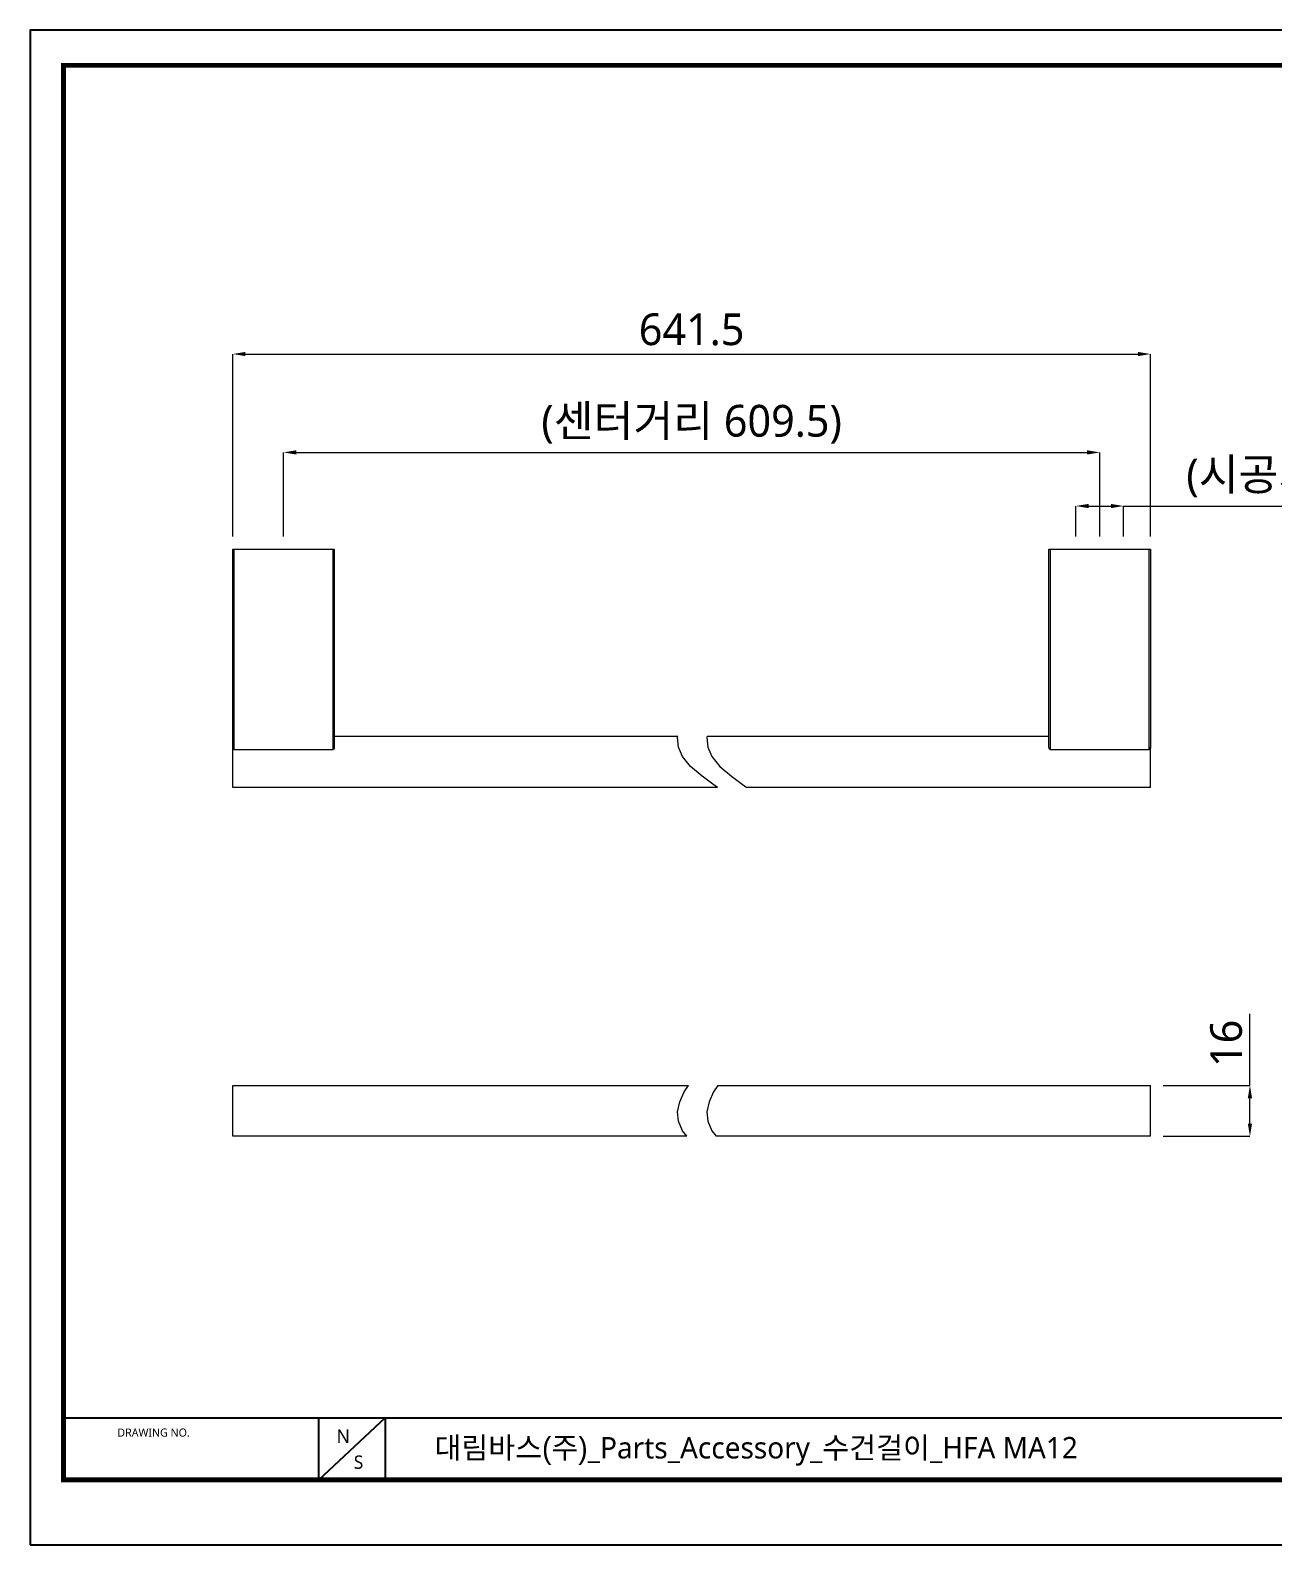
# Model space of a CAD drawing. Extents: x 16296680691 to 16296681342, y -37409619054 to -37409618577.
# Drawn here: x 16296680690.9 to 16296681082.4, y -37409619054.2 to -37409618577.2 of the extents above; entities that cross this region are included whole.
import ezdxf

# ---------------------------------------------------------------- set-up
doc = ezdxf.new("R2010")
doc.units = 0
doc.header["$LTSCALE"] = 10
doc.header["$MEASUREMENT"] = 0
doc.header["$PDMODE"] = 3
doc.header["$PDSIZE"] = -10
doc.layers.get('0').update_dxf_attribs({"linetype": 'CONTINUOUS'})
doc.layers.get('DEFPOINTS').update_dxf_attribs({"linetype": 'CONTINUOUS'})
doc.layers.add('02___PRT_ALL_AXES', color=7, linetype='CONTINUOUS')
doc.layers.add('06___PRT_ALL_SURFS', color=7, linetype='CONTINUOUS')
doc.styles.add('Daelim Dimension', font='NanumGothic.ttf')
doc.dimstyles.new('DEFAULT', dxfattribs={"dimscale": 2, "dimtxt": 2, "dimasz": 2, "dimexe": 0, "dimexo": 2, "dimgap": 1, "dimtad": 1, "dimdec": 1, "dimzin": 9, "dimdsep": 46, "dimtxsty": 'Daelim Dimension', "dimcen": 0.5, "dimclrd": 252, "dimclre": 252, "dimclrt": 3, "dimadec": 1, "dimazin": 0, "dimtfac": 1, "dimtdec": 1, "dimtix": 1, "dimtmove": 0, "dimatfit": 3, "dimfxl": 0, "dimtolj": 1, "dimtzin": 1, "dimlwd": 9, "dimlwe": 9, "dimarcsym": 0})

# ---------------------------------------------------------------- blocks, each defined once
blk = doc.blocks.new('*D0')
at = {"color": 5, "lineweight": 9}
for p, q in [((16296680770.68, -37409618736.67), (16296680770.68, -37409618710.16)), ((16296680774.68, -37409618710.16), (16296681023.86, -37409618710.16)), ((16296681027.86, -37409618736.67), (16296681027.86, -37409618710.16))]:
    blk.add_line(p, q, dxfattribs=at)
at = {"color": 5}
for points in [[(16296680774.68, -37409618709.49), (16296680774.68, -37409618710.82), (16296680770.68, -37409618710.16)], [(16296681023.86, -37409618709.49), (16296681023.86, -37409618710.82), (16296681027.86, -37409618710.16)]]:
    blk.add_solid(points, dxfattribs=at)
at = {"layer": 'DEFPOINTS', "color": 0}
for p in [(16296681027.86, -37409618710.16), (16296680770.68, -37409618740.67), (16296681027.86, -37409618740.67)]:
    blk.add_point(p, dxfattribs=at)
at = {"color": 7, "insert": (16296680899.27, -37409618701.3), "char_height": 10, "attachment_point": 5, "style": 'Daelim Dimension'}
blk.add_mtext('\\A1;(센터거리 609.5)', dxfattribs=at)
blk = doc.blocks.new('*D1')
at = {"color": 5, "lineweight": 9}
for p, q in [((16296680754.681881, -37409618736.672363), (16296680754.681881, -37409618679.167778)), ((16296680758.681881, -37409618679.167778), (16296681039.85808, -37409618679.167778)), ((16296681043.85808, -37409618736.672363), (16296681043.85808, -37409618679.167778))]:
    blk.add_line(p, q, dxfattribs=at)
at = {"color": 5}
for points in [[(16296680758.681881, -37409618678.501106), (16296680758.681881, -37409618679.834442), (16296680754.681881, -37409618679.167778)], [(16296681039.85808, -37409618678.501106), (16296681039.85808, -37409618679.834442), (16296681043.85808, -37409618679.167778)]]:
    blk.add_solid(points, dxfattribs=at)
at = {"layer": 'DEFPOINTS', "color": 0}
for p in [(16296681043.85808, -37409618679.167778), (16296680754.681881, -37409618740.672363), (16296681043.85808, -37409618740.672363)]:
    blk.add_point(p, dxfattribs=at)
at = {"color": 7, "insert": (16296680899.269979, -37409618671.466766), "char_height": 10, "attachment_point": 5, "style": 'Daelim Dimension'}
blk.add_mtext('\\A1;641.5', dxfattribs=at)
blk = doc.blocks.new('*D4')
at = {"color": 5, "lineweight": 9}
for p, q in [((16296681075.1751, -37409618909.55666), (16296681075.1751, -37409618887.03592)), ((16296681047.85808, -37409618909.55666), (16296681075.1751, -37409618909.55666)), ((16296681075.1751, -37409618921.55667), (16296681075.1751, -37409618913.55666)), ((16296681047.85808, -37409618925.55667), (16296681075.1751, -37409618925.55667))]:
    blk.add_line(p, q, dxfattribs=at)
at = {"color": 5}
for points in [[(16296681074.50844, -37409618913.55666), (16296681075.84177, -37409618913.55666), (16296681075.1751, -37409618909.55666)], [(16296681074.50844, -37409618921.55667), (16296681075.84177, -37409618921.55667), (16296681075.1751, -37409618925.55667)]]:
    blk.add_solid(points, dxfattribs=at)
at = {"layer": 'DEFPOINTS', "color": 0}
for p in [(16296681043.85808, -37409618909.55666), (16296681043.85808, -37409618925.55667), (16296681075.1751, -37409618925.55667)]:
    blk.add_point(p, dxfattribs=at)
at = {"color": 7, "insert": (16296681067.7316, -37409618896.29629), "char_height": 10, "attachment_point": 5, "rotation": 90, "style": 'Daelim Dimension'}
blk.add_mtext('\\A1;16', dxfattribs=at)
blk = doc.blocks.new('*D6')
at = {"color": 5, "lineweight": 9}
for p, q in [((16296681020.35807, -37409618736.672363), (16296681020.35807, -37409618727.044151)), ((16296681024.35807, -37409618727.044151), (16296681031.35807, -37409618727.044151)), ((16296681035.35807, -37409618736.672363), (16296681035.35807, -37409618727.044151)), ((16296681035.35807, -37409618727.044151), (16296681132.813169, -37409618727.044151))]:
    blk.add_line(p, q, dxfattribs=at)
at = {"color": 5}
for points in [[(16296681024.35807, -37409618726.377487), (16296681024.35807, -37409618727.710823), (16296681020.35807, -37409618727.044151)], [(16296681031.35807, -37409618726.377487), (16296681031.35807, -37409618727.710823), (16296681035.35807, -37409618727.044151)]]:
    blk.add_solid(points, dxfattribs=at)
at = {"layer": 'DEFPOINTS', "color": 0}
for p in [(16296681035.35807, -37409618727.044151), (16296681020.35807, -37409618740.672363), (16296681035.35807, -37409618740.672363)]:
    blk.add_point(p, dxfattribs=at)
at = {"color": 7, "insert": (16296681091.59285, -37409618718.184349), "char_height": 10, "attachment_point": 5, "style": 'Daelim Dimension'}
blk.add_mtext('\\A1;(시공거리15)', dxfattribs=at)

msp = doc.modelspace()

# ---------------------------------------------------------------- linework, layer by layer
at = {"color": 5}
msp.add_line((16296680701.36825, -37409619014.23391), (16296681225.555531, -37409619014.23391), dxfattribs=at)
at = {"color": 5, "ltscale": 40}
for p, q in [((16296680781.718941, -37409619014.23391), (16296680781.718941, -37409619033.85025)), ((16296680781.718941, -37409619014.23391), (16296680781.718941, -37409619033.85025)), ((16296680802.713289, -37409619014.23391), (16296680781.718941, -37409619033.85025)), ((16296680802.713289, -37409619014.23391), (16296680781.718941, -37409619033.85025)), ((16296680802.713289, -37409619014.23391), (16296680802.713289, -37409619033.85025)), ((16296680802.713289, -37409619014.23391), (16296680802.713289, -37409619033.85025))]:
    msp.add_line(p, q, dxfattribs=at)
at = {"ltscale": 0.5}
msp.add_lwpolyline([(16296680690.900061, -37409619054.200798), (16296681341.900061, -37409619054.200798), (16296681341.900061, -37409618577.200798), (16296680690.900061, -37409618577.200798)], close=True, dxfattribs=at)
at = {"color": 5, "linetype": 'ByBlock', "lineweight": 200, "const_width": 1.5}
msp.add_lwpolyline([(16296680701.36825, -37409619033.776077), (16296681331.36825, -37409619033.776077), (16296681331.36825, -37409618588.276077), (16296680701.36825, -37409618588.276077)], close=True, dxfattribs=at)
at = {"color": 7, "lineweight": 5}
for points in [[(16296680754.681881, -37409618803.008667), (16296680754.681881, -37409618740.672363)], [(16296680754.681881, -37409618740.672363), (16296680786.68189, -37409618740.672363)], [(16296680755.181881, -37409618803.799362), (16296680755.181881, -37409618740.672363)], [(16296680786.18189, -37409618740.672363), (16296680786.18189, -37409618803.799362)], [(16296680786.68189, -37409618740.672363), (16296680786.68189, -37409618803.008667)], [(16296681011.85807, -37409618803.008667), (16296681011.85807, -37409618740.672363)], [(16296681011.85807, -37409618740.672363), (16296681043.85808, -37409618740.672363)], [(16296681012.35807, -37409618803.799362), (16296681012.35807, -37409618740.672363)], [(16296681043.358061, -37409618740.672363), (16296681043.358061, -37409618803.799362)], [(16296681043.85808, -37409618740.672363), (16296681043.85808, -37409618803.008667)], [(16296680894.869801, -37409618799.922363), (16296680894.92025, -37409618799.672363)], [(16296680895.110399, -37409618802.961243), (16296680894.869801, -37409618799.922363)], [(16296680904.160959, -37409618799.672363), (16296680904.1105, -37409618799.922363)], [(16296680904.1105, -37409618799.922363), (16296680904.351101, -37409618802.961243)], [(16296680755.181881, -37409618803.799362), (16296680755.147461, -37409618803.796837), (16296680755.113951, -37409618803.79071), (16296680755.081341, -37409618803.780983), (16296680755.049509, -37409618803.767326), (16296680755.018591, -37409618803.750076), (16296680754.988991, -37409618803.730217), (16296680754.960951, -37409618803.707962), (16296680754.93424, -37409618803.683113), (16296680754.90859, -37409618803.655937), (16296680754.88389, -37409618803.626534), (16296680754.860241, -37409618803.59481), (16296680754.837669, -37409618803.560898), (16296680754.81609, -37409618803.524742), (16296680754.79558, -37409618803.486443), (16296680754.776449, -37409618803.446198), (16296680754.758631, -37409618803.403954), (16296680754.74218, -37409618803.359833), (16296680754.72752, -37409618803.314194), (16296680754.7146, -37409618803.267227), (16296680754.703461, -37409618803.218803), (16296680754.694571, -37409618803.168739), (16296680754.688089, -37409618803.116959), (16296680754.683861, -37409618803.063583), (16296680754.681881, -37409618803.008667)], [(16296680786.18189, -37409618803.799362), (16296680755.181881, -37409618803.799362)], [(16296680786.68189, -37409618803.008667), (16296680786.679939, -37409618803.06321), (16296680786.67576, -37409618803.116219), (16296680786.669359, -37409618803.167702), (16296680786.66057, -37409618803.217506), (16296680786.649561, -37409618803.265717), (16296680786.636761, -37409618803.312508), (16296680786.62219, -37409618803.35807), (16296680786.60585, -37409618803.402168), (16296680786.58812, -37409618803.444412), (16296680786.56904, -37409618803.484741), (16296680786.548571, -37409618803.523178), (16296680786.52701, -37409618803.559464), (16296680786.504431, -37409618803.593536), (16296680786.480749, -37409618803.625427), (16296680786.455999, -37409618803.655006), (16296680786.43029, -37409618803.682358), (16296680786.4035, -37409618803.707367), (16296680786.37538, -37409618803.729767), (16296680786.34569, -37409618803.749771), (16296680786.314659, -37409618803.767128), (16296680786.282721, -37409618803.780869), (16296680786.25001, -37409618803.790657), (16296680786.2164, -37409618803.796837), (16296680786.18189, -37409618803.799362)], [(16296680896.40008, -37409618805.958656), (16296680895.110399, -37409618802.961243)], [(16296680898.924101, -37409618809.03846), (16296680896.40008, -37409618805.958656)], [(16296680904.351101, -37409618802.961243), (16296680905.640779, -37409618805.958656)], [(16296680905.640779, -37409618805.958656), (16296680908.164801, -37409618809.03846)], [(16296681012.35807, -37409618803.799362), (16296681012.32365, -37409618803.796837), (16296681012.29014, -37409618803.79071), (16296681012.25753, -37409618803.780983), (16296681012.225691, -37409618803.767326), (16296681012.194771, -37409618803.750076), (16296681012.16518, -37409618803.730217), (16296681012.137131, -37409618803.707962), (16296681012.11043, -37409618803.683113), (16296681012.08478, -37409618803.655937), (16296681012.06008, -37409618803.626534), (16296681012.03643, -37409618803.59481), (16296681012.013849, -37409618803.560898), (16296681011.992279, -37409618803.524742), (16296681011.971769, -37409618803.486443), (16296681011.952641, -37409618803.446198), (16296681011.93482, -37409618803.403954), (16296681011.918369, -37409618803.359833), (16296681011.903709, -37409618803.314194), (16296681011.890791, -37409618803.267227), (16296681011.879641, -37409618803.218803), (16296681011.87076, -37409618803.168739), (16296681011.864281, -37409618803.116959), (16296681011.86005, -37409618803.063583), (16296681011.85807, -37409618803.008667)], [(16296681043.358061, -37409618803.799362), (16296681012.35807, -37409618803.799362)], [(16296681043.85808, -37409618803.008667), (16296681043.85614, -37409618803.06321), (16296681043.851959, -37409618803.116219), (16296681043.845539, -37409618803.167702), (16296681043.83676, -37409618803.217506), (16296681043.82576, -37409618803.265717), (16296681043.812941, -37409618803.312508), (16296681043.798389, -37409618803.35807), (16296681043.782049, -37409618803.402168), (16296681043.764299, -37409618803.444412), (16296681043.74523, -37409618803.484741), (16296681043.72477, -37409618803.523178), (16296681043.703199, -37409618803.559464), (16296681043.680611, -37409618803.593536), (16296681043.656931, -37409618803.625427), (16296681043.632179, -37409618803.655006), (16296681043.60648, -37409618803.682358), (16296681043.579691, -37409618803.707367), (16296681043.551571, -37409618803.729767), (16296681043.521879, -37409618803.749771), (16296681043.49085, -37409618803.767128), (16296681043.4589, -37409618803.780869), (16296681043.42621, -37409618803.790657), (16296681043.392599, -37409618803.796837), (16296681043.358061, -37409618803.799362)], [(16296680902.56052, -37409618812.163811), (16296680898.924101, -37409618809.03846)], [(16296680908.164801, -37409618809.03846), (16296680911.80121, -37409618812.163811)], [(16296680905.95837, -37409618814.655182), (16296680902.56052, -37409618812.163811)], [(16296680907.45948, -37409618815.672363), (16296680905.95837, -37409618814.655182)], [(16296680911.80121, -37409618812.163811), (16296680915.19908, -37409618814.655182)], [(16296680915.19908, -37409618814.655182), (16296680916.70018, -37409618815.672363)], [(16296680754.681881, -37409618909.556648), (16296680898.30912, -37409618909.556648)], [(16296680895.505381, -37409618914.657547), (16296680896.893801, -37409618911.549911)], [(16296680896.893801, -37409618911.549911), (16296680898.30912, -37409618909.556648)], [(16296680906.134501, -37409618911.549911), (16296680904.74608, -37409618914.657547)], [(16296680907.549829, -37409618909.556648), (16296680906.134501, -37409618911.549911)], [(16296680907.549829, -37409618909.556648), (16296681043.85808, -37409618909.556648)], [(16296680894.869801, -37409618917.806664), (16296680895.505381, -37409618914.657547)], [(16296680904.74608, -37409618914.657547), (16296680904.1105, -37409618917.806664)], [(16296680895.110399, -37409618920.845543), (16296680894.869801, -37409618917.806664)], [(16296680896.40008, -37409618923.842957), (16296680895.110399, -37409618920.845543)], [(16296680904.1105, -37409618917.806664), (16296680904.351101, -37409618920.845543)], [(16296680904.351101, -37409618920.845543), (16296680905.640779, -37409618923.842957)], [(16296680897.80452, -37409618925.556664), (16296680754.681881, -37409618925.556664)], [(16296680897.80452, -37409618925.556664), (16296680896.40008, -37409618923.842957)], [(16296680905.640779, -37409618923.842957), (16296680907.045231, -37409618925.556664)], [(16296681043.85808, -37409618925.556664), (16296680907.045231, -37409618925.556664)]]:
    msp.add_lwpolyline(points, dxfattribs=at)
at = {"layer": '02___PRT_ALL_AXES', "color": 7, "lineweight": 5}
for points in [[(16296680894.92025, -37409618799.672363), (16296680786.68189, -37409618799.672363)], [(16296681011.85807, -37409618799.672363), (16296680904.160959, -37409618799.672363)], [(16296680754.681881, -37409618815.672363), (16296680754.681881, -37409618803.032158)], [(16296680907.45948, -37409618815.672363), (16296680754.681881, -37409618815.672363)], [(16296681043.85808, -37409618815.672363), (16296680916.70018, -37409618815.672363)], [(16296680754.681881, -37409618925.556664), (16296680754.681881, -37409618909.556648)]]:
    msp.add_lwpolyline(points, dxfattribs=at)
at = {"layer": '06___PRT_ALL_SURFS', "color": 7, "lineweight": 5}
for points in [[(16296681043.85808, -37409618815.672363), (16296681043.85808, -37409618803.032158)], [(16296681043.85808, -37409618925.556664), (16296681043.85808, -37409618909.556648)]]:
    msp.add_lwpolyline(points, dxfattribs=at)

# ---------------------------------------------------------------- texts
at = {"color": 5, "ltscale": 40, "style": 'Daelim Dimension'}
msp.add_text('DRAWING NO.', height=2.56901127, dxfattribs=at).set_placement((16296680718.34115, -37409619020.168587))
at = {"char_height": 4.204124, "width": 5.86731056, "attachment_point": 1, "style": 'Daelim Dimension'}
for s, insert in [('N', (16296680787.429131, -37409619017.911621)), ('S', (16296680792.83527, -37409619026.089142))]:
    msp.add_mtext(s, dxfattribs=dict(at, insert=insert))
at = {"color": 2, "insert": (16296680818.240511, -37409619020.280029), "char_height": 6.75662715, "width": 323.90907206, "attachment_point": 1, "style": 'Daelim Dimension'}
msp.add_mtext('{\\fGulim|b0|i0|c129|p50;대림바스(주)}_Parts_Accessory_수건걸이_HFA MA12', dxfattribs=at)

# ---------------------------------------------------------------- dimensions: what is measured, and where the dimension line sits
at = {"color": 7}
for base, p1, p2, text, picture, middle in [((16296681043.85808, -37409618679.167778), (16296680754.681881, -37409618740.672363), (16296681043.85808, -37409618740.672363), '641.5', '*D1', (16296680899.269979, -37409618671.466766)), ((16296681027.85807, -37409618710.157356), (16296680770.681881, -37409618740.672363), (16296681027.85807, -37409618740.672363), '(센터거리 609.5)', '*D0', (16296680899.269979, -37409618701.297546))]:
    dim = msp.add_linear_dim(base=base, p1=p1, p2=p2, text=text, dimstyle='DEFAULT', override={"dimtxt": 5, "dimclrd": 5, "dimclre": 5, "dimclrt": 7}, dxfattribs=at)
    dim.commit()
    dim.dimension.update_dxf_attribs({"geometry": picture, "text_midpoint": middle})
dim = msp.add_linear_dim(base=(16296681035.35807, -37409618727.044151), p1=(16296681020.35807, -37409618740.672363), p2=(16296681035.35807, -37409618740.672363), text='(시공거리<>)', dimstyle='DEFAULT', override={"dimtxt": 5, "dimclrd": 5, "dimclre": 5, "dimclrt": 7}, dxfattribs=at)
dim.commit()
dim.dimension.update_dxf_attribs({"geometry": '*D6', "text_midpoint": (16296681091.59285, -37409618727.044151), "dimtype": 128})
dim = msp.add_linear_dim(base=(16296681075.1751, -37409618925.556671), p1=(16296681043.85808, -37409618909.556648), p2=(16296681043.85808, -37409618925.556664), angle=90, dimstyle='DEFAULT', override={"dimtxt": 5, "dimclrd": 5, "dimclre": 5, "dimclrt": 7}, dxfattribs=at)
dim.commit()
dim.dimension.update_dxf_attribs({"geometry": '*D4', "text_midpoint": (16296681075.175091, -37409618896.296288), "dimtype": 128})

doc.saveas('drawing.dxf')
